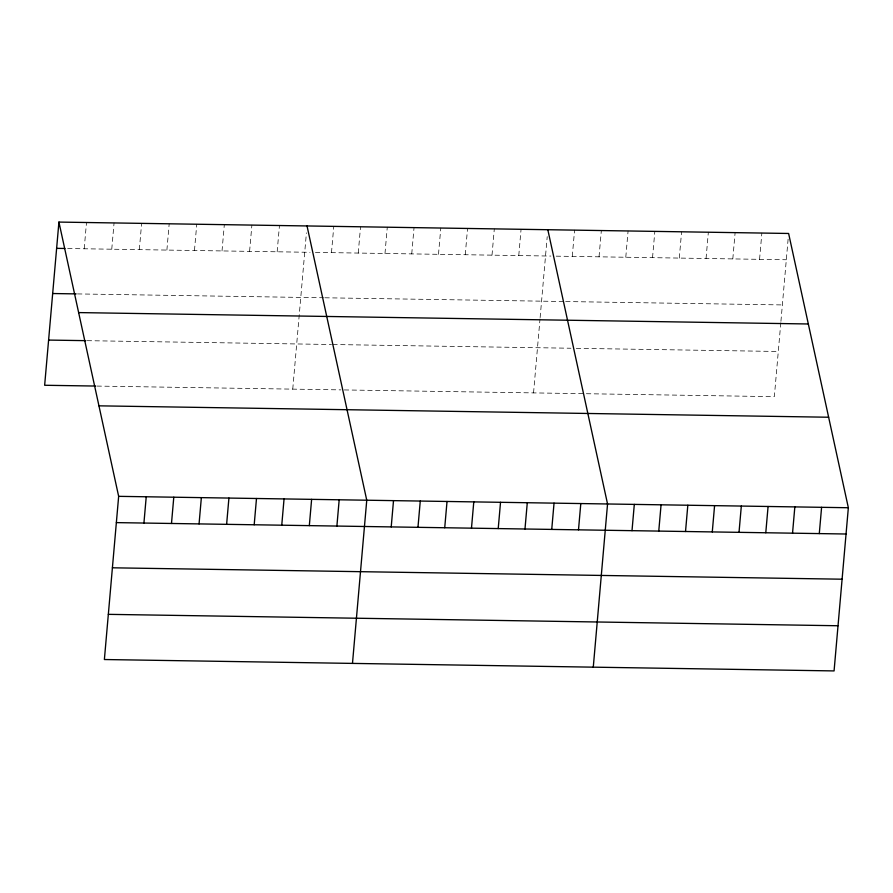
<?xml version="1.0" encoding="UTF-8"?>
<svg xmlns="http://www.w3.org/2000/svg" width="893" height="893" viewBox="0 0 893 893"><rect width="100%" height="100%" fill="white"/><g stroke="black" fill="none" stroke-linecap="round" stroke-linejoin="round"><path stroke-width="0.67" stroke-dasharray="4.46 3.35" d="M84.199 248.779L86.498 222.502M111.759 249.214L114.058 222.937M139.33 249.638L141.63 223.362M166.891 250.073L169.19 223.797M194.462 250.498L196.761 224.221M222.022 250.933L224.322 224.656M249.593 251.368L251.893 225.092M277.154 251.793L279.453 225.516M292.748 389.136L306.422 232.861M331.482 252.641L333.781 226.364M358.238 253.065L360.538 226.789M384.983 253.478L387.283 227.202M411.74 253.902L414.039 227.615M438.496 254.315L440.796 228.039M465.253 254.728L467.552 228.452M492.01 255.152L494.309 228.876M518.766 255.565L521.066 229.289M533.545 392.898L540.008 318.968M540.131 317.595L547.219 236.623M572.279 256.403L574.579 230.126M599.036 256.827L601.335 230.55M625.781 257.24L628.08 230.963M652.537 257.664L654.837 231.376M679.294 258.077L681.593 231.8M706.05 258.49L708.35 232.213M732.807 258.914L735.106 232.638M759.563 259.327L761.863 233.051M780.806 322.73L774.343 396.659L342.242 389.906M780.928 321.357L788.128 239M67.656 248.522L310.072 252.306M315.43 252.395L550.869 256.068M556.227 256.157L786.32 259.751M77.49 293.92L323.512 297.76M324.851 297.782L564.309 301.521M565.649 301.544L782.368 304.926M87.19 340.679L331.482 344.497M332.821 344.519L570.94 348.237M576.286 348.326L778.294 351.474M97.024 386.077L340.903 389.884"/><path stroke-width="1.34" d="M58.927 222.078L118.657 496.341L104.381 659.525L834.073 670.922L848.35 507.737L788.619 233.475L58.927 222.078L44.65 385.263L95.651 386.055M143.929 523.052L146.229 496.776M171.489 523.477L173.789 497.2M199.061 523.912L201.36 497.635M226.621 524.336L228.921 498.06M254.192 524.771L256.492 498.495M281.753 525.207L284.052 498.919M309.324 525.631L311.624 499.354M336.895 526.066L339.184 499.79M352.478 663.41L366.755 500.214L307.025 225.951M391.212 526.915L393.512 500.638M417.969 527.328L420.268 501.051M444.725 527.752L447.025 501.475M471.482 528.165L473.781 501.888M498.227 528.578L500.526 502.301M524.984 529.002L527.283 502.726M551.74 529.415L554.04 503.139M578.497 529.839L580.796 503.563M593.276 667.171L607.553 503.976L547.822 229.713M632.01 530.676L634.309 504.4M658.766 531.089L661.066 504.813M685.523 531.514L687.822 505.226M712.279 531.927L714.579 505.65M739.024 532.34L741.324 506.063M765.781 532.764L768.08 506.487M792.538 533.177L794.837 506.9M819.294 533.601L821.593 507.324M56.627 248.354L64.899 248.477M52.676 293.529L76.106 293.897M78.64 312.583L808.332 323.98M48.602 340.077L85.817 340.657M98.944 405.835L828.637 417.232M118.657 496.341L848.35 507.737M116.358 522.617L846.051 534.014M112.406 567.803L842.099 579.2M108.332 614.351L838.025 625.747"/></g></svg>
